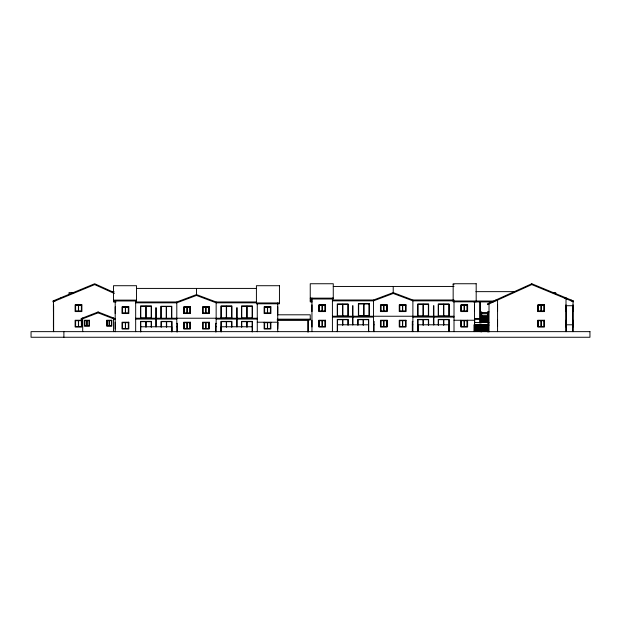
<?xml version="1.0" encoding="UTF-8"?>
<svg xmlns="http://www.w3.org/2000/svg" width="621" height="621" viewBox="0 0 621 621"><rect width="100%" height="100%" fill="white"/><g stroke="black" fill="none" stroke-linecap="round" stroke-linejoin="round"><path stroke-width="0.93" d="M98.102 311.967L81.11 318.581L81.11 319.435L98.102 312.829L115.095 319.435L115.095 318.581L98.102 311.967L98.102 312.829M135.673 301.969L176.799 301.969L196.477 294.595L216.147 301.969L256.318 301.969M256.318 302.823L216.147 302.823L196.477 295.449L176.799 302.823L135.673 302.823M332.414 299.997L373.539 299.997L393.217 292.615L412.887 299.997L454.013 299.997M454.013 300.851L412.887 300.851L393.217 293.469L373.539 300.851L332.414 300.851M453.159 284.597L454.013 284.597M333.267 286.452L454.013 286.452M136.527 288.423L256.419 288.423M112.145 291.645L114.07 291.645M475.911 291.645L514.32 291.645M74.567 292.615L69.024 292.615L69.024 294.463M551.898 292.615L555.733 292.615L555.733 294.463M564.287 298.026L566.003 298.026L566.003 331.645M310.244 298.15L333.267 298.15M310.244 299.004L333.267 299.004L333.267 283.743L310.244 283.743L310.244 301.907L312.161 301.907M113.503 300.122L136.527 300.122M55.331 300.851L53.437 300.851L53.437 331.645M310.244 300.851L312.107 300.851M113.503 300.975L136.527 300.975L136.527 285.714L113.503 285.714L113.503 301.985L116.065 301.985M453.159 300.975L493.516 301.053L493.516 301.907M473.707 301.907L492.577 301.907M256.419 302.947L279.45 302.947M497.568 304.422L497.568 311.16M53.437 304.841L53.437 311.579M311.952 304.841L311.952 311.579M474.475 304.841L474.475 311.579M566.003 304.841L566.003 311.579M573.028 304.841L573.028 311.579M566.259 305.726L572.841 305.726L572.841 331.645M115.211 306.813L115.211 313.551M277.734 306.813L277.734 313.551M489.014 311.905L487.679 311.905L487.679 315.67M480.833 312.852L481.438 312.852L481.438 318.255M481.686 312.852L488.564 312.852M481.686 313.131L488.564 313.131M277.432 314.8L310.244 314.8L310.244 320.025L277.432 320.025M488.044 315.196L481.78 315.196L481.78 322.563M332.414 316.244L352.549 316.244M352.976 316.244L433.45 316.244M433.877 316.244L454.013 316.244M481.795 316.244L488.129 316.244M481.795 316.531L488.129 316.531M332.414 317.106L373.539 317.106M412.887 317.106L454.013 317.106M481.795 317.106L488.533 317.106M481.795 317.385L488.533 317.385M481.78 317.766L488.044 317.766M480.833 317.96L488.533 317.96M135.673 318.224L155.809 318.224M156.236 318.224L236.71 318.224M237.137 318.224L257.273 318.224M481.795 318.247L488.533 318.247M474.584 318.829L488.533 318.814M135.673 319.078L176.799 319.078M216.147 319.078L257.273 319.078M277.432 319.171L310.244 319.171M474.584 319.109L488.533 319.101M481.795 319.668L488.533 319.668M497.568 319.823L497.568 326.553M277.082 319.931L308.528 319.931L308.528 331.901L307.674 331.901L307.674 319.931M481.795 319.955L488.533 319.955M53.437 320.242L53.437 326.972M311.952 320.242L311.952 326.972M454.013 320.242L474.755 320.242L474.475 326.972M566.003 320.242L566.003 326.972M573.028 320.242L573.028 326.972M481.795 320.521L488.533 320.521M481.795 320.809L488.533 320.809M373.539 321.383L374.114 321.383L374.114 331.645M412.887 321.383L412.321 321.383L412.321 331.645M481.795 321.383L488.533 321.383M481.795 321.662L488.533 321.662M115.211 322.214L115.211 328.951M257.273 322.214L278.014 322.214L277.734 328.951M481.795 322.237L488.533 322.237M474.576 322.516L488.999 322.516M176.799 323.355L177.373 323.355L177.373 331.909M216.147 323.355L215.58 323.355L215.58 331.909M337.545 324.791L368.509 324.799M373.539 324.799L374.114 324.799M412.321 324.799L412.887 324.799M474.095 324.799L480.833 324.799M481.904 324.799L487.679 324.799M566.189 324.799L572.841 324.791M474.095 325.086L488.999 325.086M474.095 325.66L480.833 325.66M481.904 325.66L487.679 325.66M474.095 325.94L480.833 325.94M481.904 325.94L487.679 325.94M474.095 326.514L480.833 326.514M481.904 326.514L487.679 326.514M140.804 326.77L171.769 326.778L171.769 331.909M176.799 326.778L177.373 326.778M215.58 326.778L216.147 326.778M252.142 326.77L221.177 326.778L221.177 331.909M474.095 326.793L480.833 326.793M481.904 326.793L487.679 326.793M474.095 327.368L480.833 327.368M481.904 327.368L487.679 327.368M474.095 327.655L480.833 327.655M481.904 327.655L487.679 327.655M474.095 328.222L480.833 328.222M481.904 328.222L487.679 328.222M474.095 328.509L480.833 328.509M481.904 328.509L487.679 328.509M474.095 329.076L480.833 329.076M481.904 329.076L487.679 329.076M474.095 329.363L480.833 329.363M481.904 329.363L487.679 329.363M474.095 329.937L480.833 329.937M481.904 329.937L487.679 329.937M474.095 330.217L480.833 330.217M481.904 330.217L487.679 330.217M474.095 330.791L480.833 330.791M481.904 330.791L487.679 330.791M474.095 331.071L480.833 331.071M481.904 331.071L487.679 331.071M113.899 292.437L94.679 283.743L52.964 300.975L52.964 301.829L94.679 284.597L114.357 293.5M573.028 331.645L573.028 300.851L571.134 300.851L571.134 299.997M566.663 298.15L566.663 299.004M566.119 305.726L566.119 331.645M497.568 300.075L497.568 331.645M495.861 299.997L495.861 300.851M489.014 303.948L489.014 331.94M488.16 311.905L488.16 322.245M488.16 324.123L488.16 331.645M488.067 311.905L488.067 331.94M487.679 317.548L487.679 322.563M487.679 324.123L487.679 331.761M481.78 324.403L481.78 331.761L480.833 331.761L480.833 324.123M481.686 322.245L481.686 311.905L480.833 311.905L480.833 322.563M481.686 324.123L481.686 331.645M481.298 312.852L481.314 318.488M480.46 301.814L480.46 322.982M480.46 324.907L480.46 331.645M479.606 301.814L479.606 322.982M479.606 324.348L479.606 331.645M474.475 301.822L474.475 331.645M467.613 320.242L467.613 326.972L460.875 326.972L460.875 320.242M454.013 301.814L454.013 331.645M449.169 316.244L449.169 304.011L438.224 304.011L438.224 316.244M449.169 331.645L449.169 319.411L438.224 319.411L438.224 325.055M448.89 331.366L448.89 319.691L438.504 319.691L438.504 325.078M448.882 331.645L448.882 324.791L417.917 324.799L417.917 331.645M443.836 304.298L443.836 315.965M443.836 319.691L443.836 325.078M443.557 304.298L443.557 315.965M443.557 319.691L443.557 325.078M433.877 324.861L433.877 305.726L433.45 305.726L433.45 324.861M428.645 316.244L428.645 304.011L417.7 304.011L417.7 316.244M428.645 325.055L428.645 319.411L417.7 319.411L417.7 331.645M428.358 325.078L428.358 319.691L417.98 319.691L417.98 331.366M423.312 304.298L423.312 315.965M423.312 319.691L423.312 325.078M423.033 304.298L423.033 315.965M423.033 319.691L423.033 325.078M412.887 299.997L412.887 331.645M393.217 286.452L393.217 293.469M373.539 299.997L373.539 331.645M368.727 331.645L368.727 319.411L357.789 319.411L357.789 325.055M368.509 331.645L368.447 319.691L358.069 319.691L358.069 325.078M363.991 303.917L363.991 315.584M363.712 303.917L363.712 315.584M363.401 319.691L363.401 325.078M363.114 319.691L363.114 325.078M352.976 324.861L352.976 305.726L352.549 305.726L352.549 324.861M348.202 316.244L348.202 304.011L337.257 304.011L337.257 316.244M348.202 325.055L348.202 319.411L337.257 319.411L337.257 331.645M347.923 325.078L347.923 319.691L337.537 319.691L337.545 331.645M342.87 304.298L342.87 315.965M342.87 319.691L342.87 325.078M342.59 304.298L342.59 315.965M342.59 319.691L342.59 325.078M332.414 298.026L332.414 331.645M311.952 297.979L311.952 331.645M277.734 302.97L277.734 331.715M270.872 322.214L270.872 328.951L264.135 328.951L264.135 322.214M257.273 303.785L257.273 331.715M252.429 318.224L252.429 305.982L241.484 305.982L241.484 318.224M252.429 331.738L252.429 321.383L241.484 321.383L241.484 327.026M252.142 331.909L252.149 321.67L241.771 321.67L241.771 327.05M247.096 306.269L247.096 317.944M247.096 321.67L247.096 327.05M246.816 306.269L246.816 317.944M246.816 321.67L246.816 327.05M237.137 326.832L237.137 307.698L236.71 307.698L236.71 326.832M231.905 318.224L231.905 305.982L220.96 305.982L220.96 318.224M231.905 327.026L231.905 321.383L220.96 321.383L220.96 331.738M231.625 327.05L231.625 321.67L221.239 321.67L221.239 331.544M226.572 306.269L226.572 317.944M226.572 321.67L226.572 327.05M226.292 306.269L226.292 317.944M226.292 321.67L226.292 327.05M216.147 301.969L216.147 331.909M196.477 288.423L196.477 295.449M176.799 301.969L176.799 331.909M171.994 331.738L171.994 321.383L161.049 321.383L161.049 327.026M171.823 318.503L171.823 306.262L160.878 306.262L160.878 318.503M171.706 331.544L171.706 321.67L161.328 321.67L161.328 327.05M171.543 318.224L171.543 306.549L161.157 306.549L161.157 318.224M166.661 321.67L166.661 327.05M166.49 306.549L166.49 318.224M166.381 321.67L166.381 327.05M166.211 306.549L166.211 318.224M156.236 326.832L156.236 307.698L155.809 307.698L155.809 326.832M151.462 318.224L151.462 305.982L140.517 305.982L140.517 318.224M151.462 327.026L151.462 321.383L140.517 321.383L140.517 331.738M151.182 327.05L151.182 321.67L140.796 321.67L140.804 331.909M146.129 306.269L146.129 317.944M146.129 321.67L146.129 327.05M145.85 306.269L145.85 317.944M145.85 321.67L145.85 327.05M135.673 300.96L135.673 331.699M115.211 300.96L115.211 331.715M113.503 317.96L113.503 331.645M82.709 317.96L82.709 331.645M63.885 331.645L63.885 337.257M60.47 298.026L60.47 298.732M53.623 305.726L53.623 331.645M531.786 283.743L487.454 303.793L487.454 304.655L531.786 284.597L573.501 301.829L573.501 300.975L531.786 283.743M476.183 283.743L453.159 283.743L453.159 301.829L476.183 301.829L476.183 283.743M279.45 285.714L256.419 285.714L256.419 303.801L279.45 303.801L279.45 285.714M369.324 303.63L358.379 303.63L358.379 315.864L369.324 315.864L369.324 303.63M369.045 303.917L358.659 303.917L358.659 315.584L369.045 315.584L369.045 303.917M347.923 304.298L337.537 304.298L337.537 315.965L347.923 315.965L347.923 304.298M428.358 304.298L417.98 304.298L417.98 315.965L428.358 315.965L428.358 304.298M448.89 304.298L438.504 304.298L438.504 315.965L448.89 315.965L448.89 304.298M81.863 304.841L75.133 304.841L75.133 311.579L81.863 311.579L81.863 304.841M325.551 304.841L318.814 304.841L318.814 311.579L325.551 311.579L325.551 304.841M387.17 304.841L380.44 304.841L380.44 311.579L387.17 311.579L387.17 304.841M405.994 304.841L399.256 304.841L399.256 311.579L405.994 311.579L405.994 304.841M467.613 304.841L460.875 304.841L460.875 311.579L467.613 311.579L467.613 304.841M544.493 304.841L537.755 304.841L537.755 311.579L544.493 311.579L544.493 304.841M81.553 305.121L75.444 305.121L75.444 311.261L81.553 311.261L81.553 305.121M325.233 305.121L319.132 305.121L319.132 311.261L325.233 311.261L325.233 305.121M386.86 305.121L380.751 305.121L380.751 311.261L386.86 311.261L386.86 305.121M405.676 305.121L399.575 305.121L399.575 311.261L405.676 311.261L405.676 305.121M467.295 305.121L461.193 305.121L461.193 311.261L467.295 311.261L467.295 305.121M544.175 305.121L538.073 305.121L538.073 311.261L544.175 311.261L544.175 305.121M78.409 305.299L75.622 305.299L75.622 311.082L78.409 311.082L78.409 305.299M81.374 305.299L78.588 305.299L78.588 311.082L81.374 311.082L81.374 305.299M322.097 305.299L319.303 305.299L319.303 311.082L322.097 311.082L322.097 305.299M325.062 305.299L322.268 305.299L322.268 311.082L325.062 311.082L325.062 305.299M383.716 305.299L380.929 305.299L380.929 311.082L383.716 311.082L383.716 305.299M386.681 305.299L383.894 305.299L383.894 311.082L386.681 311.082L386.681 305.299M402.532 305.299L399.745 305.299L399.745 311.082L402.532 311.082L402.532 305.299M405.497 305.299L402.711 305.299L402.711 311.082L405.497 311.082L405.497 305.299M464.159 305.299L461.372 305.299L461.372 311.082L464.159 311.082L464.159 305.299M467.124 305.299L464.329 305.299L464.329 311.082L467.124 311.082L467.124 305.299M541.038 305.299L538.244 305.299L538.244 311.082L541.038 311.082L541.038 305.299M544.004 305.299L541.209 305.299L541.209 311.082L544.004 311.082L544.004 305.299M151.182 306.269L140.796 306.269L140.796 317.944L151.182 317.944L151.182 306.269M231.625 306.269L221.239 306.269L221.239 317.944L231.625 317.944L231.625 306.269M252.149 306.269L241.771 306.269L241.771 317.944L252.149 317.944L252.149 306.269M128.811 306.813L122.073 306.813L122.073 313.551L128.811 313.551L128.811 306.813M190.43 306.813L183.7 306.813L183.7 313.551L190.43 313.551L190.43 306.813M209.254 306.813L202.516 306.813L202.516 313.551L209.254 313.551L209.254 306.813M270.872 306.813L264.135 306.813L264.135 313.551L270.872 313.551L270.872 306.813M128.493 307.092L122.391 307.092L122.391 313.232L128.493 313.232L128.493 307.092M190.119 307.092L184.01 307.092L184.01 313.232L190.119 313.232L190.119 307.092M208.935 307.092L202.834 307.092L202.834 313.232L208.935 313.232L208.935 307.092M270.554 307.092L264.453 307.092L264.453 313.232L270.554 313.232L270.554 307.092M125.357 307.271L122.562 307.271L122.562 313.054L125.357 313.054L125.357 307.271M128.322 307.271L125.527 307.271L125.527 313.054L128.322 313.054L128.322 307.271M186.975 307.271L184.189 307.271L184.189 313.054L186.975 313.054L186.975 307.271M189.941 307.271L187.154 307.271L187.154 313.054L189.941 313.054L189.941 307.271M205.792 307.271L203.005 307.271L203.005 313.054L205.792 313.054L205.792 307.271M208.757 307.271L205.97 307.271L205.97 313.054L208.757 313.054L208.757 307.271M267.418 307.271L264.631 307.271L264.631 313.054L267.418 313.054L267.418 307.271M270.383 307.271L267.597 307.271L267.597 313.054L270.383 313.054L270.383 307.271M81.863 320.242L75.133 320.242L75.133 326.972L81.863 326.972L81.863 320.242M89.525 320.242L84.417 320.242L84.417 326.134L89.525 326.134L89.525 320.242M111.788 320.242L106.68 320.242L106.68 326.134L111.788 326.134L111.788 320.242M325.551 320.242L318.814 320.242L318.814 326.972L325.551 326.972L325.551 320.242M387.17 320.242L380.44 320.242L380.44 326.972L387.17 326.972L387.17 320.242M405.994 320.242L399.256 320.242L399.256 326.972L405.994 326.972L405.994 320.242M544.493 320.242L537.755 320.242L537.755 326.972L544.493 326.972L544.493 320.242M89.284 320.483L84.658 320.483L84.658 325.707L89.284 325.707L89.284 320.483M111.547 320.483L106.921 320.483L106.921 325.707L111.547 325.707L111.547 320.483M81.553 320.521L75.444 320.521L75.444 326.654L81.553 326.654L81.553 320.521M86.909 320.638L84.79 320.638L84.79 325.551L86.909 325.551L86.909 320.638M89.152 320.638L87.041 320.638L87.041 325.551L89.152 325.551L89.152 320.638M109.172 320.638L107.053 320.638L107.053 325.551L109.172 325.551L109.172 320.638M111.415 320.638L109.304 320.638L109.304 325.551L111.415 325.551L111.415 320.638M325.233 320.521L319.132 320.521L319.132 326.654L325.233 326.654L325.233 320.521M386.86 320.521L380.751 320.521L380.751 326.654L386.86 326.654L386.86 320.521M405.676 320.521L399.575 320.521L399.575 326.654L405.676 326.654L405.676 320.521M467.295 320.521L461.193 320.521L461.193 326.654L467.295 326.654L467.295 320.521M544.175 320.521L538.073 320.521L538.073 326.654L544.175 326.654L544.175 320.521M78.409 320.692L75.622 320.692L75.622 326.483L78.409 326.483L78.409 320.692M81.374 320.692L78.588 320.692L78.588 326.483L81.374 326.483L81.374 320.692M322.097 320.692L319.303 320.692L319.303 326.483L322.097 326.483L322.097 320.692M325.062 320.692L322.268 320.692L322.268 326.483L325.062 326.483L325.062 320.692M383.716 320.692L380.929 320.692L380.929 326.483L383.716 326.483L383.716 320.692M386.681 320.692L383.894 320.692L383.894 326.483L386.681 326.483L386.681 320.692M402.532 320.692L399.745 320.692L399.745 326.483L402.532 326.483L402.532 320.692M405.497 320.692L402.711 320.692L402.711 326.483L405.497 326.483L405.497 320.692M464.159 320.692L461.372 320.692L461.372 326.483L464.159 326.483L464.159 320.692M467.124 320.692L464.329 320.692L464.329 326.483L467.124 326.483L467.124 320.692M541.038 320.692L538.244 320.692L538.244 326.483L541.038 326.483L541.038 320.692M544.004 320.692L541.209 320.692L541.209 326.483L544.004 326.483L544.004 320.692M128.811 322.214L122.073 322.214L122.073 328.951L128.811 328.951L128.811 322.214M190.43 322.214L183.7 322.214L183.7 328.951L190.43 328.951L190.43 322.214M209.254 322.214L202.516 322.214L202.516 328.951L209.254 328.951L209.254 322.214M128.493 322.493L122.391 322.493L122.391 328.633L128.493 328.633L128.493 322.493M190.119 322.493L184.01 322.493L184.01 328.633L190.119 328.633L190.119 322.493M208.935 322.493L202.834 322.493L202.834 328.633L208.935 328.633L208.935 322.493M270.554 322.493L264.453 322.493L264.453 328.633L270.554 328.633L270.554 322.493M125.357 322.664L122.562 322.664L122.562 328.455L125.357 328.455L125.357 322.664M128.322 322.664L125.527 322.664L125.527 328.455L128.322 328.455L128.322 322.664M186.975 322.664L184.189 322.664L184.189 328.455L186.975 328.455L186.975 322.664M189.941 322.664L187.154 322.664L187.154 328.455L189.941 328.455L189.941 322.664M205.792 322.664L203.005 322.664L203.005 328.455L205.792 328.455L205.792 322.664M208.757 322.664L205.97 322.664L205.97 328.455L208.757 328.455L208.757 322.664M267.418 322.664L264.631 322.664L264.631 328.455L267.418 328.455L267.418 322.664M270.383 322.664L267.597 322.664L267.597 328.455L270.383 328.455L270.383 322.664M589.95 331.645L31.05 331.645L31.05 337.257L589.95 337.257L589.95 331.645"/></g></svg>
